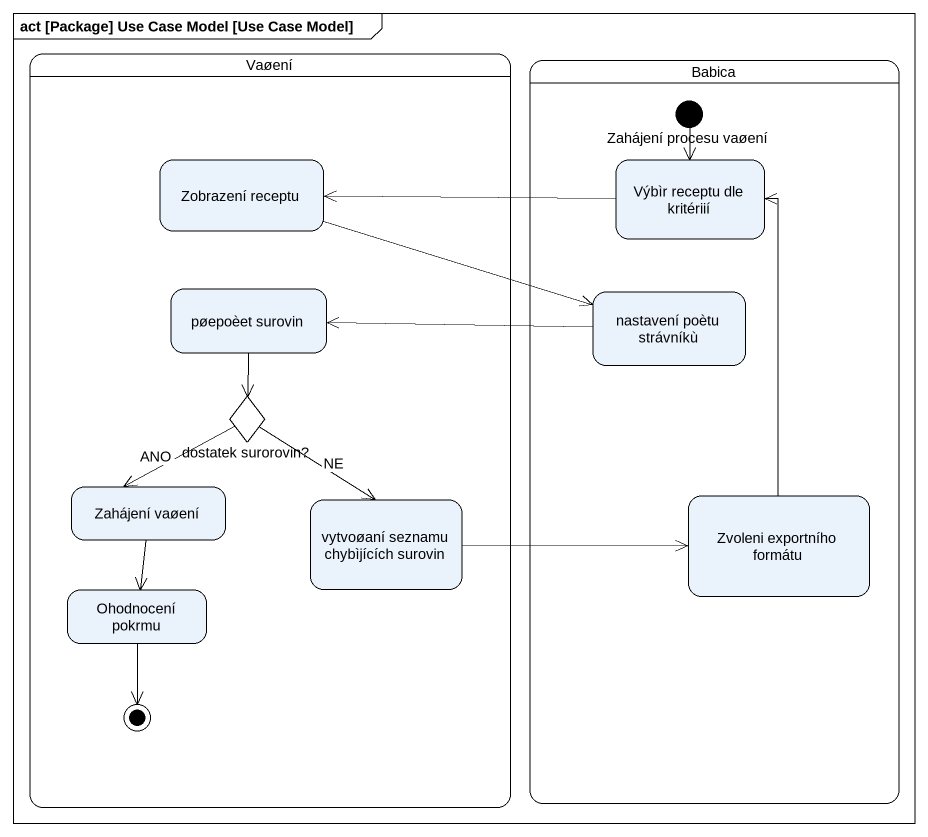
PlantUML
@startuml
mainframe act [Package] Use Case Model [Use Case Model]
hide empty description
state Vaøení {
  state "Zobrazení receptu" as Zobrazení_receptu
  state "pøepoèet surovin" as pøepoèet_surovin
  state "dostatek surorovin?" as dostatek_surorovin <<choice>>
  state "Zahájení vaøení" as Zahájení_vaøení
  state "vytvoøaní seznamu chybìjících surovin" as vytvoøaní_seznamu
  state "Ohodnocení pokrmu" as Ohodnocení_pokrmu
  Ohodnocení_pokrmu --> [*]
}
state Babica {
  state "Zahájení procesu vaøení" as Zahájení_procesu_vaøení <<start>>
  state "Výbìr receptu dle kritériií" as Výbìr_receptu_dle_kritériií
  state "nastavení poètu strávníkù" as nastavení_poètu_strávníkù
  state "Zvoleni exportního formátu" as Zvoleni_exportního_formátu
}
Zahájení_procesu_vaøení --> Výbìr_receptu_dle_kritériií
Zobrazení_receptu -right-> nastavení_poètu_strávníkù
Výbìr_receptu_dle_kritériií -left-> Zobrazení_receptu
pøepoèet_surovin --> dostatek_surorovin
nastavení_poètu_strávníkù -left-> pøepoèet_surovin
dostatek_surorovin --> Zahájení_vaøení : ANO
dostatek_surorovin --> vytvoøaní_seznamu : NE
Zahájení_vaøení --> Ohodnocení_pokrmu
vytvoøaní_seznamu -right-> Zvoleni_exportního_formátu
Zvoleni_exportního_formátu -up-> Výbìr_receptu_dle_kritériií
@enduml
